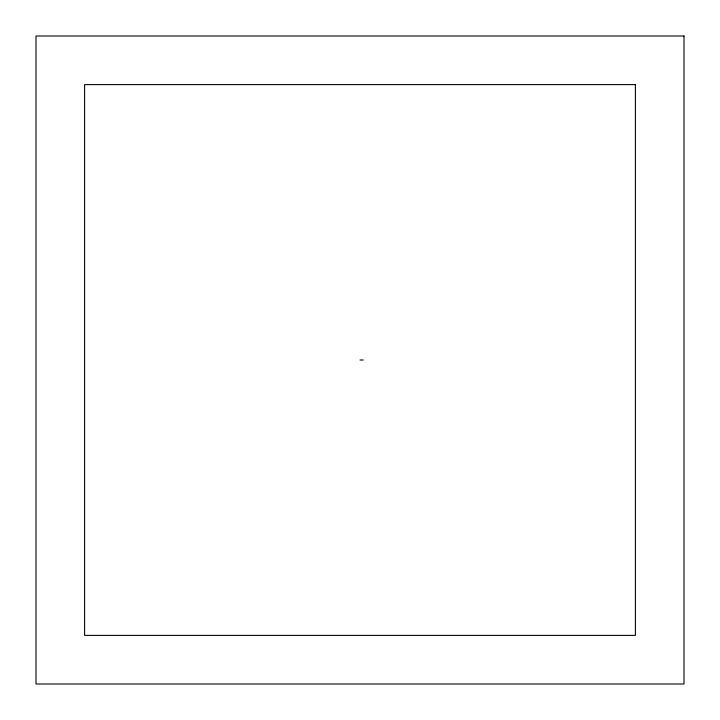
<?xml version="1.0" encoding="UTF-8"?>
<svg xmlns="http://www.w3.org/2000/svg" width="720" height="720" viewBox="0 0 720 720"><rect width="100%" height="100%" fill="white"/><g stroke="black" fill="none" stroke-linecap="round" stroke-linejoin="round"><path stroke-width="1.08" d="M360 360L363.24 360M684 36L36 36L36 684L684 684L684 36M635.4 84.6L84.6 84.6L84.6 635.4L635.4 635.4L635.4 84.6"/></g></svg>
